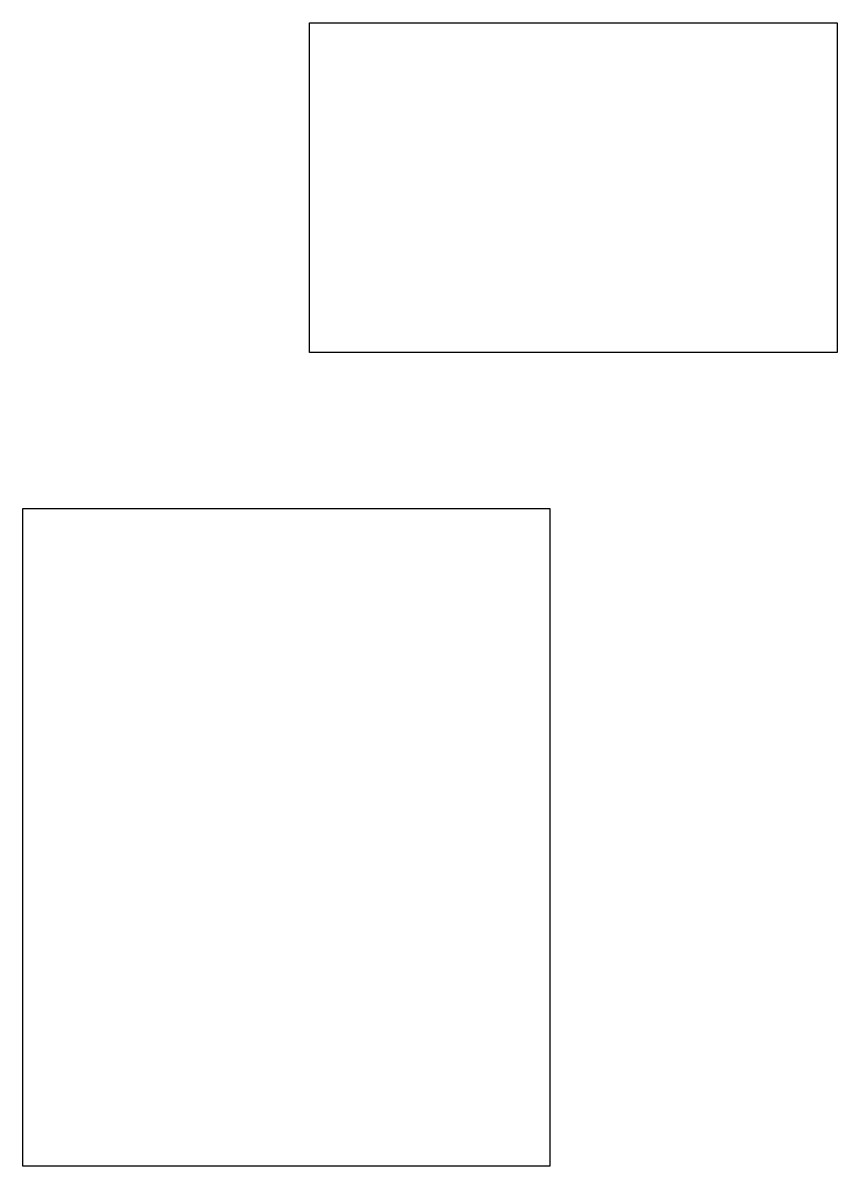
# Model space of a CAD drawing. Header units: millimetres. Extents: x 50 to 173, y 35 to 208.
import ezdxf

# ---------------------------------------------------------------- set-up
doc = ezdxf.new("R2010")
doc.units = ezdxf.units.MM
doc.layers.add('Layer_1', color=7, linetype='CONTINUOUS')

msp = doc.modelspace()

# ---------------------------------------------------------------- linework, layer by layer
at = {"layer": 'Layer_1', "color": 5}
for points in [[(93.068016, 208.260735), (173.068016, 208.260735), (173.068016, 158.260735), (93.068016, 158.260735)], [(49.572975, 134.60429), (129.490677, 134.60429), (129.490677, 34.886585), (49.572975, 34.886585)]]:
    msp.add_lwpolyline(points, close=True, dxfattribs=at)

doc.saveas('drawing.dxf')
